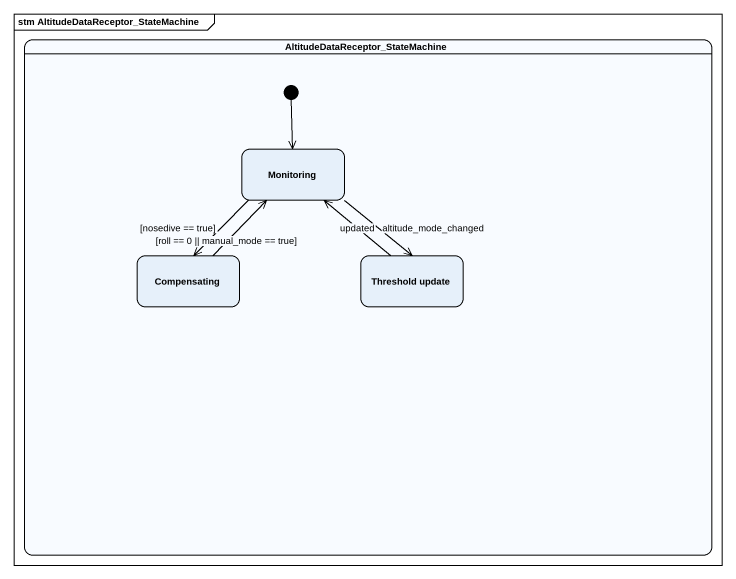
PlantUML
@startuml
mainframe stm AltitudeDataReceptor_StateMachine
hide empty description
state "AltitudeDataReceptor_StateMachine" as AltitudeDataReceptor {
  state Monitoring
  state Compensating
  state "Threshold update" as Threshold_update
  [*] --> Monitoring
}
Monitoring --> Compensating : [nosedive == true]
Monitoring --> Threshold_update : altitude_mode_changed
Compensating -up-> Monitoring : [roll == 0 || manual_mode == true]
Threshold_update -up-> Monitoring : updated
@enduml
